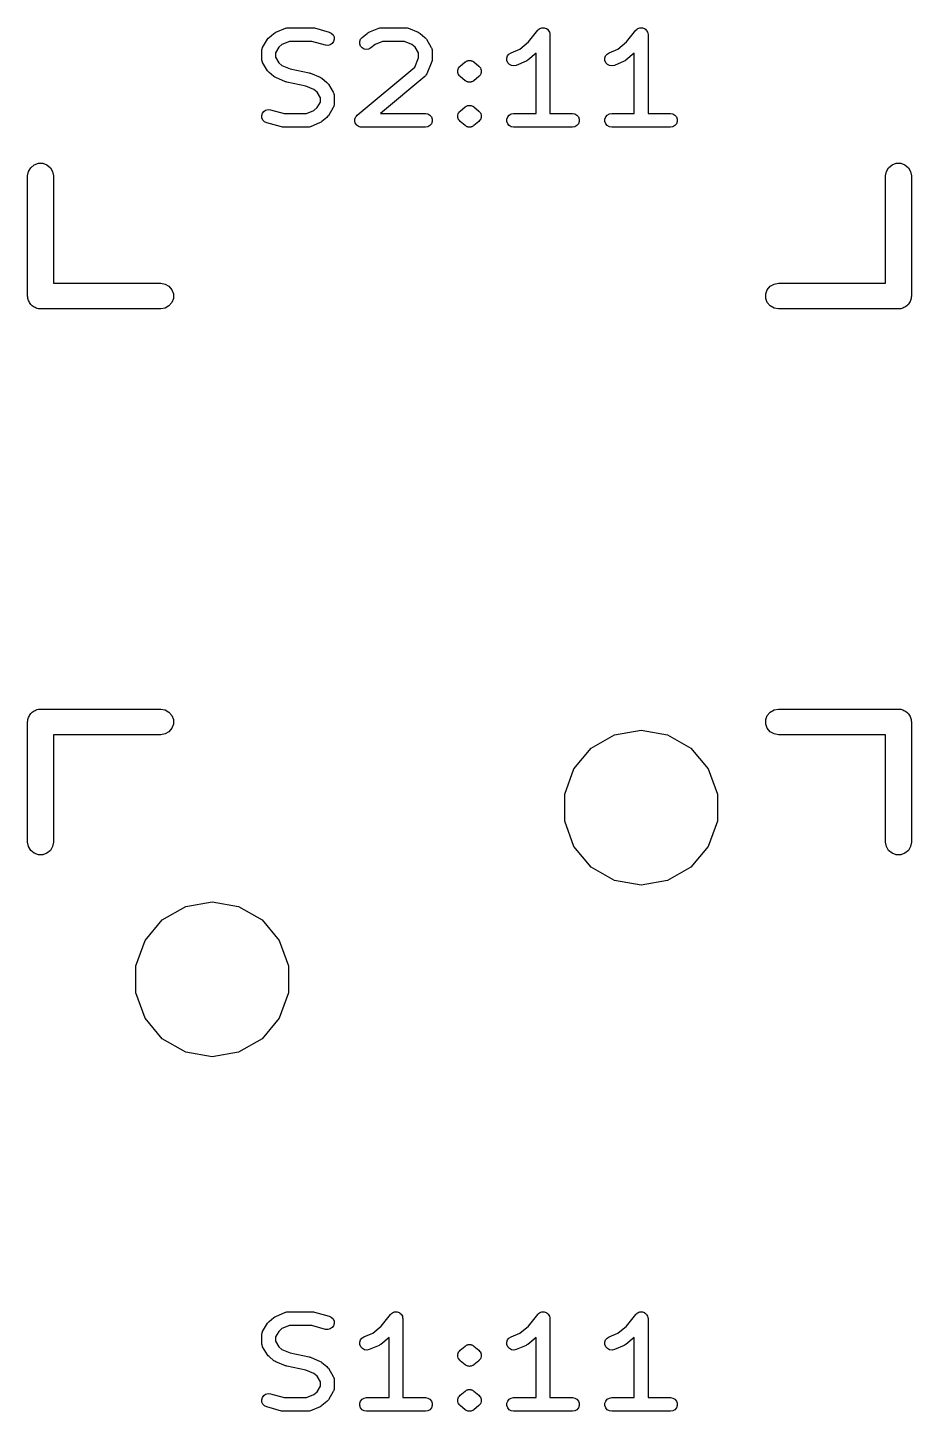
# Model space of a CAD drawing. Extents: x 15 to 276, y -105 to -15.
# Drawn here: x 224.46 to 237.54, y -82.85 to -62.38 of the extents above; entities that cross this region are included whole.
import ezdxf

# ---------------------------------------------------------------- set-up
doc = ezdxf.new("R2010")
doc.units = 0
doc.header["$MEASUREMENT"] = 0
doc.layers.add('BLACK', color=7, linetype='CONTINUOUS')

msp = doc.modelspace()

# ---------------------------------------------------------------- linework, layer by layer
at = {"layer": 'Black'}
for p, q in [((228.131, -62.4462), (228.276, -62.3857)), ((228.276, -62.3857), (228.278, -62.3852)), ((228.278, -62.3852), (228.28, -62.3841)), ((228.28, -62.3841), (228.295, -62.3814)), ((228.295, -62.3814), (228.31, -62.378)), ((228.31, -62.378), (228.313, -62.3783)), ((228.313, -62.3783), (228.315, -62.3779)), ((228.315, -62.3779), (228.678, -62.3779)), ((228.678, -62.3779), (228.691, -62.3803)), ((228.691, -62.3803), (228.705, -62.3816)), ((228.705, -62.3816), (228.923, -62.4421)), ((228.923, -62.4421), (228.954, -62.4573)), ((229.509, -62.4462), (229.655, -62.3857)), ((229.655, -62.3857), (229.657, -62.3852)), ((229.657, -62.3852), (229.659, -62.3841)), ((229.659, -62.3841), (229.674, -62.3814)), ((229.674, -62.3814), (229.689, -62.378)), ((229.689, -62.378), (229.691, -62.3783)), ((229.691, -62.3783), (229.694, -62.3779)), ((229.694, -62.3779), (230.057, -62.3779)), ((230.057, -62.3779), (230.059, -62.3783)), ((230.059, -62.3783), (230.061, -62.378)), ((230.061, -62.378), (230.076, -62.3814)), ((230.076, -62.3814), (230.091, -62.3841)), ((230.091, -62.3841), (230.093, -62.3852)), ((230.093, -62.3852), (230.096, -62.3857)), ((230.096, -62.3857), (230.241, -62.4462)), ((231.871, -62.5895), (232.009, -62.4161)), ((232.009, -62.4161), (232.01, -62.4153)), ((232.01, -62.4153), (232.011, -62.4142)), ((232.011, -62.4142), (232.023, -62.4036)), ((232.023, -62.4036), (232.036, -62.3927)), ((232.036, -62.3927), (232.037, -62.3923)), ((232.037, -62.3923), (232.038, -62.3915)), ((232.038, -62.3915), (232.053, -62.3859)), ((232.053, -62.3859), (232.069, -62.3799)), ((232.069, -62.3799), (232.07, -62.3799)), ((232.07, -62.3799), (232.071, -62.3795)), ((232.071, -62.3795), (232.087, -62.3795)), ((232.087, -62.3795), (232.104, -62.3791)), ((232.104, -62.3791), (232.105, -62.3795)), ((232.105, -62.3795), (232.106, -62.3795)), ((232.106, -62.3795), (232.122, -62.3851)), ((232.122, -62.3851), (232.137, -62.3904)), ((232.137, -62.3904), (232.138, -62.3911)), ((232.138, -62.3911), (232.139, -62.3915)), ((232.139, -62.3915), (232.152, -62.4021)), ((232.152, -62.4021), (232.165, -62.4124)), ((232.165, -62.4124), (232.165, -62.4134)), ((232.165, -62.4134), (232.166, -62.4142)), ((232.166, -62.4142), (232.175, -62.4285)), ((232.175, -62.4285), (232.183, -62.4426)), ((232.183, -62.4426), (232.183, -62.4437)), ((233.322, -62.5895), (233.461, -62.4161)), ((233.461, -62.4161), (233.462, -62.4153)), ((233.462, -62.4142), (233.475, -62.4036)), ((233.462, -62.4153), (233.462, -62.4142)), ((233.475, -62.4036), (233.487, -62.3927)), ((233.487, -62.3927), (233.488, -62.3923)), ((233.488, -62.3923), (233.489, -62.3915)), ((233.489, -62.3915), (233.505, -62.3859)), ((233.505, -62.3859), (233.52, -62.3799)), ((233.52, -62.3799), (233.521, -62.3799)), ((233.521, -62.3799), (233.522, -62.3795)), ((233.522, -62.3795), (233.539, -62.3795)), ((233.539, -62.3795), (233.555, -62.3791)), ((233.555, -62.3791), (233.556, -62.3795)), ((233.556, -62.3795), (233.558, -62.3795)), ((233.558, -62.3795), (233.573, -62.3851)), ((233.573, -62.3851), (233.589, -62.3904)), ((233.589, -62.3904), (233.59, -62.3911)), ((233.59, -62.3911), (233.591, -62.3915)), ((233.591, -62.3915), (233.603, -62.4021)), ((233.603, -62.4021), (233.616, -62.4124)), ((233.616, -62.4124), (233.617, -62.4134)), ((233.617, -62.4134), (233.618, -62.4142)), ((233.618, -62.4142), (233.626, -62.4285)), ((233.626, -62.4285), (233.635, -62.4426)), ((233.635, -62.4426), (233.635, -62.4437)), ((227.937, -62.6692), (228.01, -62.5482)), ((228.01, -62.5482), (228.021, -62.5354)), ((228.021, -62.5354), (228.032, -62.5224)), ((228.032, -62.5224), (228.105, -62.4619)), ((228.105, -62.4619), (228.118, -62.4544)), ((228.118, -62.4544), (228.131, -62.4462)), ((228.223, -62.6279), (228.175, -62.6675)), ((228.335, -62.5811), (228.223, -62.6279)), ((228.664, -62.5811), (228.335, -62.5811)), ((228.868, -62.6379), (228.664, -62.5811)), ((228.903, -62.6413), (228.868, -62.6379)), ((228.938, -62.6325), (228.903, -62.6413)), ((228.967, -62.6125), (228.938, -62.6325)), ((228.954, -62.4573), (228.979, -62.4825)), ((228.987, -62.5838), (228.967, -62.6125)), ((228.979, -62.4825), (228.994, -62.5146)), ((228.997, -62.5498), (228.987, -62.5838)), ((228.994, -62.5146), (228.997, -62.5498)), ((229.376, -62.5825), (229.388, -62.5494)), ((229.376, -62.6178), (229.376, -62.5825)), ((229.388, -62.651), (229.376, -62.6178)), ((229.388, -62.5494), (229.411, -62.5224)), ((229.411, -62.5224), (229.484, -62.4619)), ((229.484, -62.4619), (229.497, -62.4544)), ((229.497, -62.4544), (229.509, -62.4462)), ((229.602, -62.6279), (229.541, -62.6785)), ((229.714, -62.5811), (229.602, -62.6279)), ((230.036, -62.5811), (229.714, -62.5811)), ((230.148, -62.6279), (230.036, -62.5811)), ((230.196, -62.6675), (230.148, -62.6279)), ((230.241, -62.4462), (230.254, -62.4544)), ((230.254, -62.4544), (230.267, -62.4619)), ((230.267, -62.4619), (230.339, -62.5224)), ((230.339, -62.5224), (230.35, -62.5354)), ((230.35, -62.5354), (230.361, -62.5482)), ((230.361, -62.5482), (230.434, -62.6692)), ((231.745, -62.694), (231.871, -62.5895)), ((232.183, -62.4437), (232.184, -62.4448)), ((232.184, -62.4448), (232.187, -62.461)), ((232.187, -62.461), (232.19, -62.4771)), ((232.19, -62.4771), (232.19, -62.4783)), ((232.19, -62.4783), (232.19, -62.4795)), ((232.19, -62.4795), (232.19, -63.6479)), ((233.196, -62.694), (233.322, -62.5895)), ((233.635, -62.4437), (233.635, -62.4448)), ((233.635, -62.4448), (233.638, -62.461)), ((233.638, -62.461), (233.642, -62.4771)), ((233.642, -62.4771), (233.641, -62.4783)), ((233.641, -62.4783), (233.642, -62.4795)), ((233.642, -62.4795), (233.642, -63.6479)), ((227.923, -62.7214), (227.925, -62.7118)), ((227.923, -62.8424), (227.923, -62.7214)), ((227.925, -62.852), (227.923, -62.8424)), ((227.925, -62.7021), (227.928, -62.6946)), ((227.925, -62.7118), (227.925, -62.7021)), ((227.925, -62.8617), (227.925, -62.852)), ((227.928, -62.6946), (227.929, -62.6867)), ((227.929, -62.6867), (227.934, -62.6782)), ((227.934, -62.6782), (227.937, -62.6692)), ((228.175, -62.6675), (228.126, -62.7496)), ((228.126, -62.7496), (228.126, -62.8142)), ((228.126, -62.8142), (228.175, -62.8963)), ((229.41, -62.6781), (229.388, -62.651)), ((229.441, -62.6958), (229.41, -62.6781)), ((229.476, -62.7021), (229.441, -62.6958)), ((229.51, -62.6961), (229.476, -62.7021)), ((229.541, -62.6785), (229.51, -62.6961)), ((230.189, -62.9622), (230.245, -62.8228)), ((230.245, -62.7496), (230.196, -62.6675)), ((230.245, -62.8228), (230.245, -62.7496)), ((230.434, -62.6692), (230.437, -62.6782)), ((230.437, -62.6782), (230.442, -62.6867)), ((230.442, -62.6867), (230.444, -62.6946)), ((230.444, -62.6946), (230.447, -62.7021)), ((230.448, -62.8456), (230.445, -62.8613)), ((230.447, -62.7021), (230.447, -62.7118)), ((230.447, -62.7118), (230.448, -62.7214)), ((230.448, -62.7214), (230.448, -62.8424)), ((230.448, -62.8424), (230.448, -62.844)), ((230.448, -62.844), (230.448, -62.8456)), ((231.552, -62.8293), (231.563, -62.7957)), ((231.554, -62.8646), (231.552, -62.8293)), ((231.563, -62.7957), (231.584, -62.7676)), ((231.584, -62.7676), (231.614, -62.7486)), ((231.614, -62.7486), (231.745, -62.694)), ((231.987, -62.7569), (231.863, -62.86)), ((231.987, -63.6479), (231.987, -62.7569)), ((233.004, -62.8293), (233.014, -62.7957)), ((233.005, -62.8646), (233.004, -62.8293)), ((233.014, -62.7957), (233.036, -62.7676)), ((233.036, -62.7676), (233.065, -62.7486)), ((233.065, -62.7486), (233.196, -62.694)), ((233.438, -62.7569), (233.315, -62.86)), ((233.438, -63.6479), (233.438, -62.7569)), ((227.928, -62.8692), (227.925, -62.8617)), ((227.929, -62.8771), (227.928, -62.8692)), ((227.934, -62.8856), (227.929, -62.8771)), ((227.937, -62.8947), (227.934, -62.8856)), ((228.01, -63.0156), (227.937, -62.8947)), ((228.021, -63.0284), (228.01, -63.0156)), ((228.032, -63.0414), (228.021, -63.0284)), ((228.105, -63.1019), (228.032, -63.0414)), ((228.175, -62.8963), (228.223, -62.9359)), ((228.223, -62.9359), (228.345, -62.9868)), ((228.345, -62.9868), (228.626, -63.0453)), ((228.626, -63.0453), (228.635, -63.0489)), ((228.635, -63.0489), (228.644, -63.051)), ((228.644, -63.051), (228.789, -63.1115)), ((229.338, -63.6715), (230.189, -62.9622)), ((230.441, -62.8801), (230.369, -63.0615)), ((230.442, -62.8785), (230.441, -62.8801)), ((230.445, -62.8613), (230.442, -62.8771)), ((230.442, -62.8771), (230.442, -62.8785)), ((230.827, -63.0058), (230.833, -62.9896)), ((230.827, -63.0062), (230.827, -63.0058)), ((230.827, -63.0065), (230.827, -63.0062)), ((230.827, -63.0238), (230.827, -63.0065)), ((230.827, -63.0411), (230.827, -63.0238)), ((230.827, -63.0414), (230.827, -63.0411)), ((230.827, -63.0418), (230.827, -63.0414)), ((230.833, -63.0581), (230.827, -63.0418)), ((230.833, -62.9896), (230.839, -62.9733)), ((230.839, -62.973), (230.84, -62.9727)), ((230.839, -62.9733), (230.839, -62.973)), ((230.84, -62.9727), (230.851, -62.9594)), ((230.851, -62.9594), (230.862, -62.9462)), ((230.862, -62.9458), (230.935, -62.8853)), ((230.862, -62.946), (230.862, -62.9458)), ((230.862, -62.9462), (230.862, -62.946)), ((230.935, -62.8853), (230.943, -62.8809)), ((230.943, -62.8809), (230.949, -62.8753)), ((230.949, -62.8753), (230.957, -62.8724)), ((230.957, -62.8724), (230.965, -62.868)), ((230.965, -62.8679), (230.966, -62.8677)), ((230.965, -62.868), (230.965, -62.8679)), ((230.966, -62.8677), (230.974, -62.8663)), ((230.974, -62.8663), (230.982, -62.8633)), ((230.982, -62.8633), (230.991, -62.8633)), ((230.991, -62.8633), (231, -62.8617)), ((231, -62.8617), (231, -62.8618)), ((231, -62.8618), (231, -62.8617)), ((231, -62.8617), (231.009, -62.8633)), ((231.009, -62.8633), (231.018, -62.8633)), ((231.018, -62.8633), (231.026, -62.8663)), ((231.026, -62.8663), (231.034, -62.8677)), ((231.034, -62.8677), (231.035, -62.8679)), ((231.035, -62.8679), (231.035, -62.868)), ((231.035, -62.868), (231.043, -62.8724)), ((231.043, -62.8724), (231.051, -62.8753)), ((231.051, -62.8753), (231.057, -62.8809)), ((231.057, -62.8809), (231.065, -62.8853)), ((231.065, -62.8853), (231.138, -62.9458)), ((231.138, -62.9458), (231.138, -62.946)), ((231.138, -62.946), (231.138, -62.9462)), ((231.138, -62.9462), (231.149, -62.9594)), ((231.149, -62.9594), (231.16, -62.9727)), ((231.16, -62.9727), (231.161, -62.973)), ((231.161, -62.973), (231.161, -62.9733)), ((231.161, -62.9733), (231.167, -62.9895)), ((231.167, -62.9895), (231.173, -63.0058)), ((231.173, -63.0418), (231.167, -63.058)), ((231.173, -63.0058), (231.173, -63.0062)), ((231.173, -63.0062), (231.173, -63.0065)), ((231.173, -63.0065), (231.173, -63.0238)), ((231.173, -63.0238), (231.173, -63.0411)), ((231.173, -63.0411), (231.173, -63.0414)), ((231.173, -63.0414), (231.173, -63.0418)), ((231.568, -62.8971), (231.554, -62.8646)), ((231.591, -62.9231), (231.568, -62.8971)), ((231.623, -62.9393), (231.591, -62.9231)), ((231.658, -62.9439), (231.623, -62.9393)), ((231.692, -62.9362), (231.658, -62.9439)), ((231.837, -62.8757), (231.692, -62.9362)), ((231.85, -62.8675), (231.837, -62.8757)), ((231.863, -62.86), (231.85, -62.8675)), ((233.019, -62.8971), (233.005, -62.8646)), ((233.043, -62.9231), (233.019, -62.8971)), ((233.074, -62.9393), (233.043, -62.9231)), ((233.109, -62.9439), (233.074, -62.9393)), ((233.144, -62.9362), (233.109, -62.9439)), ((233.289, -62.8757), (233.144, -62.9362)), ((233.302, -62.8675), (233.289, -62.8757)), ((233.315, -62.86), (233.302, -62.8675)), ((228.118, -63.1094), (228.105, -63.1019)), ((228.131, -63.1176), (228.118, -63.1094)), ((228.276, -63.1781), (228.131, -63.1176)), ((228.285, -63.1802), (228.276, -63.1781)), ((228.294, -63.1837), (228.285, -63.1802)), ((228.575, -63.2423), (228.294, -63.1837)), ((228.697, -63.2931), (228.575, -63.2423)), ((228.789, -63.1115), (228.802, -63.1196)), ((228.802, -63.1196), (228.815, -63.1272)), ((228.815, -63.1272), (228.888, -63.1877)), ((228.888, -63.1877), (228.899, -63.2006)), ((228.899, -63.2006), (228.91, -63.2134)), ((228.91, -63.2134), (228.983, -63.3344)), ((230.339, -63.1019), (229.684, -63.6479)), ((230.344, -63.0962), (230.339, -63.1019)), ((230.35, -63.0915), (230.344, -63.0962)), ((230.355, -63.0828), (230.35, -63.0915)), ((230.362, -63.0749), (230.355, -63.0828)), ((230.365, -63.0679), (230.362, -63.0749)), ((230.369, -63.0615), (230.365, -63.0679)), ((230.839, -63.0743), (230.833, -63.0581)), ((230.839, -63.0746), (230.839, -63.0743)), ((230.84, -63.0749), (230.839, -63.0746)), ((230.851, -63.0882), (230.84, -63.0749)), ((230.862, -63.1014), (230.851, -63.0882)), ((230.862, -63.1016), (230.862, -63.1014)), ((230.862, -63.1019), (230.862, -63.1016)), ((230.935, -63.1623), (230.862, -63.1019)), ((230.943, -63.1667), (230.935, -63.1623)), ((230.949, -63.1723), (230.943, -63.1667)), ((230.957, -63.1753), (230.949, -63.1723)), ((230.965, -63.1796), (230.957, -63.1753)), ((230.965, -63.1797), (230.965, -63.1796)), ((230.966, -63.1799), (230.965, -63.1797)), ((230.974, -63.1814), (230.966, -63.1799)), ((230.982, -63.1843), (230.974, -63.1814)), ((230.991, -63.1843), (230.982, -63.1843)), ((231, -63.1859), (230.991, -63.1843)), ((231.009, -63.1843), (231, -63.1859)), ((231, -63.1859), (231, -63.1858)), ((231, -63.1858), (231, -63.1859)), ((231.018, -63.1843), (231.009, -63.1843)), ((231.026, -63.1814), (231.018, -63.1843)), ((231.034, -63.1799), (231.026, -63.1814)), ((231.035, -63.1797), (231.034, -63.1799)), ((231.043, -63.1753), (231.035, -63.1796)), ((231.035, -63.1796), (231.035, -63.1797)), ((231.051, -63.1723), (231.043, -63.1753)), ((231.057, -63.1667), (231.051, -63.1723)), ((231.065, -63.1623), (231.057, -63.1667)), ((231.138, -63.1019), (231.065, -63.1623)), ((231.149, -63.0882), (231.138, -63.1014)), ((231.138, -63.1014), (231.138, -63.1016)), ((231.138, -63.1016), (231.138, -63.1019)), ((231.16, -63.0749), (231.149, -63.0882)), ((231.161, -63.0746), (231.16, -63.0749)), ((231.167, -63.058), (231.161, -63.0743)), ((231.161, -63.0743), (231.161, -63.0746)), ((228.745, -63.3327), (228.697, -63.2931)), ((228.794, -63.4148), (228.745, -63.3327)), ((228.794, -63.4795), (228.794, -63.4148)), ((228.983, -63.3344), (228.986, -63.3435)), ((228.986, -63.3435), (228.991, -63.3519)), ((228.991, -63.3519), (228.992, -63.3598)), ((228.992, -63.3598), (228.995, -63.3673)), ((228.995, -63.3673), (228.995, -63.3771)), ((228.995, -63.3771), (228.997, -63.3867)), ((228.997, -63.3867), (228.997, -63.5076)), ((227.923, -63.6793), (227.933, -63.6453)), ((227.933, -63.6453), (227.953, -63.6166)), ((227.953, -63.6166), (227.982, -63.5966)), ((227.982, -63.5966), (228.017, -63.5878)), ((228.017, -63.5878), (228.052, -63.5912)), ((228.052, -63.5912), (228.256, -63.6479)), ((228.256, -63.6479), (228.585, -63.6479)), ((228.585, -63.6479), (228.697, -63.6012)), ((228.697, -63.6012), (228.745, -63.5615)), ((228.745, -63.5615), (228.794, -63.4795)), ((228.983, -63.5599), (228.91, -63.6808)), ((228.986, -63.5508), (228.983, -63.5599)), ((228.991, -63.5424), (228.986, -63.5508)), ((228.992, -63.5344), (228.991, -63.5424)), ((228.995, -63.5269), (228.992, -63.5344)), ((228.997, -63.5076), (228.995, -63.5172)), ((228.995, -63.5172), (228.995, -63.5269)), ((229.338, -63.6716), (229.338, -63.6715)), ((229.338, -63.6717), (229.338, -63.6716)), ((229.684, -63.6479), (230.347, -63.6479)), ((230.347, -63.6479), (230.382, -63.6541)), ((230.382, -63.6541), (230.412, -63.6717)), ((230.827, -63.6711), (230.833, -63.6548)), ((230.827, -63.6714), (230.827, -63.6711)), ((230.827, -63.6717), (230.827, -63.6714)), ((230.833, -63.6548), (230.839, -63.6385)), ((230.839, -63.6383), (230.84, -63.6379)), ((230.839, -63.6385), (230.839, -63.6383)), ((230.84, -63.6379), (230.851, -63.6247)), ((230.851, -63.6247), (230.862, -63.6114)), ((230.862, -63.611), (230.935, -63.5505)), ((230.862, -63.6113), (230.862, -63.611)), ((230.862, -63.6114), (230.862, -63.6113)), ((230.935, -63.5505), (230.943, -63.5462)), ((230.943, -63.5462), (230.949, -63.5406)), ((230.949, -63.5406), (230.957, -63.5376)), ((230.957, -63.5376), (230.965, -63.5332)), ((230.965, -63.5332), (230.966, -63.533)), ((230.965, -63.5332), (230.965, -63.5332)), ((230.966, -63.533), (230.974, -63.5315)), ((230.974, -63.5315), (230.982, -63.5285)), ((230.982, -63.5285), (230.991, -63.5285)), ((230.991, -63.5285), (231, -63.527)), ((231, -63.527), (231, -63.527)), ((231, -63.527), (231, -63.527)), ((231, -63.527), (231.009, -63.5285)), ((231.009, -63.5285), (231.018, -63.5285)), ((231.018, -63.5285), (231.026, -63.5315)), ((231.026, -63.5315), (231.034, -63.533)), ((231.034, -63.533), (231.035, -63.5332)), ((231.035, -63.5332), (231.035, -63.5332)), ((231.035, -63.5332), (231.043, -63.5376)), ((231.043, -63.5376), (231.051, -63.5406)), ((231.051, -63.5406), (231.057, -63.5462)), ((231.057, -63.5462), (231.065, -63.5505)), ((231.065, -63.5505), (231.138, -63.611)), ((231.138, -63.611), (231.138, -63.6113)), ((231.138, -63.6113), (231.138, -63.6114)), ((231.138, -63.6114), (231.149, -63.6247)), ((231.149, -63.6247), (231.16, -63.6379)), ((231.16, -63.6379), (231.161, -63.6383)), ((231.161, -63.6383), (231.161, -63.6385)), ((231.161, -63.6385), (231.167, -63.6548)), ((231.167, -63.6548), (231.173, -63.6711)), ((231.173, -63.6711), (231.173, -63.6714)), ((231.173, -63.6714), (231.173, -63.6717)), ((231.588, -63.6717), (231.618, -63.6541)), ((231.618, -63.6541), (231.653, -63.6479)), ((231.653, -63.6479), (231.987, -63.6479)), ((232.19, -63.6479), (232.524, -63.6479)), ((232.524, -63.6479), (232.559, -63.6541)), ((232.559, -63.6541), (232.589, -63.6717)), ((233.039, -63.6717), (233.07, -63.6541)), ((233.07, -63.6541), (233.105, -63.6479)), ((233.105, -63.6479), (233.438, -63.6479)), ((233.642, -63.6479), (233.975, -63.6479)), ((233.975, -63.6479), (234.01, -63.6541)), ((234.01, -63.6541), (234.041, -63.6717)), ((227.926, -63.7144), (227.923, -63.6793)), ((227.941, -63.7466), (227.926, -63.7144)), ((227.966, -63.7717), (227.941, -63.7466)), ((227.997, -63.7869), (227.966, -63.7717)), ((228.215, -63.8474), (227.997, -63.7869)), ((228.229, -63.8487), (228.215, -63.8474)), ((228.242, -63.8511), (228.229, -63.8487)), ((228.605, -63.8511), (228.242, -63.8511)), ((228.607, -63.8507), (228.605, -63.8511)), ((228.61, -63.851), (228.607, -63.8507)), ((228.625, -63.8477), (228.61, -63.851)), ((228.64, -63.845), (228.625, -63.8477)), ((228.642, -63.8438), (228.64, -63.845)), ((228.644, -63.8433), (228.642, -63.8438)), ((228.789, -63.7828), (228.644, -63.8433)), ((228.802, -63.7746), (228.789, -63.7828)), ((228.815, -63.7671), (228.802, -63.7746)), ((228.888, -63.7066), (228.815, -63.7671)), ((228.899, -63.6937), (228.888, -63.7066)), ((228.91, -63.6808), (228.899, -63.6937)), ((229.303, -63.7315), (229.309, -63.7151)), ((229.303, -63.7317), (229.303, -63.7315)), ((229.303, -63.7319), (229.303, -63.7317)), ((229.303, -63.7492), (229.303, -63.7319)), ((229.303, -63.7668), (229.303, -63.7492)), ((229.303, -63.767), (229.303, -63.7668)), ((229.303, -63.7672), (229.303, -63.767)), ((229.309, -63.7835), (229.303, -63.7672)), ((229.309, -63.7151), (229.315, -63.6987)), ((229.315, -63.8), (229.309, -63.7835)), ((229.315, -63.6987), (229.316, -63.6986)), ((229.315, -63.8002), (229.315, -63.8)), ((229.315, -63.8003), (229.315, -63.8002)), ((229.327, -63.8138), (229.315, -63.8003)), ((229.316, -63.6984), (229.327, -63.685)), ((229.316, -63.6986), (229.316, -63.6984)), ((229.327, -63.685), (229.338, -63.6717)), ((229.338, -63.8271), (229.327, -63.8138)), ((229.338, -63.8272), (229.338, -63.8271)), ((229.338, -63.8274), (229.338, -63.8272)), ((229.353, -63.8361), (229.338, -63.8274)), ((229.368, -63.8449), (229.353, -63.8361)), ((229.369, -63.8449), (229.368, -63.8449)), ((229.369, -63.845), (229.369, -63.8449)), ((229.386, -63.8481), (229.369, -63.845)), ((229.403, -63.8511), (229.386, -63.8481)), ((230.347, -63.8511), (229.403, -63.8511)), ((229.403, -63.8511), (229.403, -63.8511)), ((229.403, -63.8511), (229.403, -63.8511)), ((230.382, -63.845), (230.347, -63.8511)), ((230.412, -63.8274), (230.382, -63.845)), ((230.412, -63.6717), (230.435, -63.6987)), ((230.435, -63.8003), (230.412, -63.8274)), ((230.435, -63.6987), (230.447, -63.7319)), ((230.447, -63.7672), (230.435, -63.8003)), ((230.447, -63.7319), (230.447, -63.7672)), ((230.827, -63.6891), (230.827, -63.6717)), ((230.827, -63.7064), (230.827, -63.6891)), ((230.827, -63.7067), (230.827, -63.7064)), ((230.827, -63.707), (230.827, -63.7067)), ((230.833, -63.7234), (230.827, -63.707)), ((230.839, -63.7395), (230.833, -63.7234)), ((230.839, -63.7398), (230.839, -63.7395)), ((230.84, -63.7401), (230.839, -63.7398)), ((230.851, -63.7534), (230.84, -63.7401)), ((230.862, -63.7667), (230.851, -63.7534)), ((230.862, -63.7668), (230.862, -63.7667)), ((230.862, -63.7671), (230.862, -63.7668)), ((230.935, -63.8276), (230.862, -63.7671)), ((230.943, -63.8319), (230.935, -63.8276)), ((230.949, -63.8375), (230.943, -63.8319)), ((230.957, -63.8405), (230.949, -63.8375)), ((230.965, -63.8449), (230.957, -63.8405)), ((230.966, -63.8451), (230.965, -63.8449)), ((230.965, -63.8449), (230.965, -63.8449)), ((230.974, -63.8466), (230.966, -63.8451)), ((230.982, -63.8496), (230.974, -63.8466)), ((230.991, -63.8496), (230.982, -63.8496)), ((231, -63.8511), (230.991, -63.8496)), ((231.009, -63.8496), (231, -63.8511)), ((231, -63.8511), (231, -63.8511)), ((231, -63.8511), (231, -63.8511)), ((231.018, -63.8496), (231.009, -63.8496)), ((231.026, -63.8466), (231.018, -63.8496)), ((231.034, -63.8451), (231.026, -63.8466)), ((231.035, -63.8449), (231.034, -63.8451)), ((231.043, -63.8405), (231.035, -63.8449)), ((231.035, -63.8449), (231.035, -63.8449)), ((231.051, -63.8375), (231.043, -63.8405)), ((231.057, -63.8319), (231.051, -63.8375)), ((231.065, -63.8276), (231.057, -63.8319)), ((231.138, -63.7671), (231.065, -63.8276)), ((231.149, -63.7534), (231.138, -63.7667)), ((231.138, -63.7667), (231.138, -63.7668)), ((231.138, -63.7668), (231.138, -63.7671)), ((231.16, -63.7401), (231.149, -63.7534)), ((231.161, -63.7398), (231.16, -63.7401)), ((231.167, -63.7233), (231.161, -63.7395)), ((231.161, -63.7395), (231.161, -63.7398)), ((231.173, -63.707), (231.167, -63.7233)), ((231.173, -63.6717), (231.173, -63.689)), ((231.173, -63.689), (231.173, -63.7064)), ((231.173, -63.7064), (231.173, -63.7067)), ((231.173, -63.7067), (231.173, -63.707)), ((231.553, -63.7319), (231.565, -63.6987)), ((231.553, -63.7672), (231.553, -63.7319)), ((231.565, -63.8003), (231.553, -63.7672)), ((231.565, -63.6987), (231.588, -63.6717)), ((231.588, -63.8274), (231.565, -63.8003)), ((231.618, -63.845), (231.588, -63.8274)), ((231.653, -63.8511), (231.618, -63.845)), ((232.524, -63.8511), (231.653, -63.8511)), ((232.559, -63.845), (232.524, -63.8511)), ((232.589, -63.8274), (232.559, -63.845)), ((232.589, -63.6717), (232.612, -63.6987)), ((232.612, -63.8003), (232.589, -63.8274)), ((232.612, -63.6987), (232.624, -63.7319)), ((232.624, -63.7672), (232.612, -63.8003)), ((232.624, -63.7319), (232.624, -63.7672)), ((233.005, -63.7319), (233.017, -63.6987)), ((233.005, -63.7672), (233.005, -63.7319)), ((233.017, -63.8003), (233.005, -63.7672)), ((233.017, -63.6987), (233.039, -63.6717)), ((233.039, -63.8274), (233.017, -63.8003)), ((233.07, -63.845), (233.039, -63.8274)), ((233.105, -63.8511), (233.07, -63.845)), ((233.975, -63.8511), (233.105, -63.8511)), ((234.01, -63.845), (233.975, -63.8511)), ((234.041, -63.8274), (234.01, -63.845)), ((234.041, -63.6717), (234.063, -63.6987)), ((234.063, -63.8003), (234.041, -63.8274)), ((234.063, -63.6987), (234.075, -63.7319)), ((234.075, -63.7672), (234.063, -63.8003)), ((234.075, -63.7319), (234.075, -63.7672)), ((224.471, -64.5068), (224.504, -64.4495)), ((224.504, -64.4495), (224.555, -64.407)), ((224.555, -64.407), (224.617, -64.3844)), ((224.617, -64.3844), (224.683, -64.3844)), ((224.683, -64.3844), (224.745, -64.407)), ((224.745, -64.407), (224.796, -64.4495)), ((224.796, -64.4495), (224.829, -64.5068)), ((237.171, -64.5068), (237.204, -64.4495)), ((237.204, -64.4495), (237.255, -64.407)), ((237.255, -64.407), (237.317, -64.3844)), ((237.317, -64.3844), (237.383, -64.3844)), ((237.383, -64.3844), (237.445, -64.407)), ((237.445, -64.407), (237.496, -64.4495)), ((237.496, -64.4495), (237.529, -64.5068)), ((224.459, -64.572), (224.471, -64.5068)), ((224.459, -66.35), (224.459, -64.572)), ((224.829, -64.5068), (224.84, -64.572)), ((224.84, -64.572), (224.84, -66.1595)), ((237.159, -64.572), (237.171, -64.5068)), ((237.159, -66.1595), (237.159, -64.572)), ((237.529, -64.5068), (237.54, -64.572)), ((237.54, -64.572), (237.54, -66.35)), ((224.84, -66.1595), (226.428, -66.1595)), ((226.428, -66.1595), (226.493, -66.171)), ((226.493, -66.171), (226.55, -66.2041)), ((226.55, -66.2041), (226.593, -66.2548)), ((226.593, -66.2548), (226.616, -66.3169)), ((226.616, -66.3169), (226.616, -66.3831)), ((235.384, -66.3169), (235.407, -66.2548)), ((235.384, -66.3831), (235.384, -66.3169)), ((235.407, -66.2548), (235.45, -66.2041)), ((235.45, -66.2041), (235.507, -66.171)), ((235.507, -66.171), (235.572, -66.1595)), ((235.572, -66.1595), (237.159, -66.1595)), ((224.462, -66.3664), (224.459, -66.35)), ((224.462, -66.3831), (224.462, -66.3664)), ((224.468, -66.3987), (224.462, -66.3831)), ((224.471, -66.4152), (224.468, -66.3987)), ((224.479, -66.4296), (224.471, -66.4152)), ((224.485, -66.4453), (224.479, -66.4296)), ((224.496, -66.458), (224.485, -66.4453)), ((224.504, -66.4725), (224.496, -66.458)), ((224.517, -66.4832), (224.504, -66.4725)), ((224.528, -66.4959), (224.517, -66.4832)), ((224.542, -66.5043), (224.528, -66.4959)), ((224.555, -66.515), (224.542, -66.5043)), ((224.57, -66.5207), (224.555, -66.515)), ((224.585, -66.529), (224.57, -66.5207)), ((224.601, -66.5319), (224.585, -66.529)), ((224.617, -66.5376), (224.601, -66.5319)), ((224.634, -66.5376), (224.617, -66.5376)), ((224.65, -66.5405), (224.634, -66.5376)), ((226.493, -66.529), (226.428, -66.5405)), ((226.55, -66.4959), (226.493, -66.529)), ((226.593, -66.4453), (226.55, -66.4959)), ((226.616, -66.3831), (226.593, -66.4453)), ((235.407, -66.4453), (235.384, -66.3831)), ((235.45, -66.4959), (235.407, -66.4453)), ((235.507, -66.529), (235.45, -66.4959)), ((235.572, -66.5405), (235.507, -66.529)), ((237.366, -66.5376), (237.35, -66.5405)), ((237.383, -66.5376), (237.366, -66.5376)), ((237.399, -66.5319), (237.383, -66.5376)), ((237.415, -66.529), (237.399, -66.5319)), ((237.43, -66.5207), (237.415, -66.529)), ((237.445, -66.515), (237.43, -66.5207)), ((237.458, -66.5043), (237.445, -66.515)), ((237.472, -66.4959), (237.458, -66.5043)), ((237.483, -66.4832), (237.472, -66.4959)), ((237.496, -66.4725), (237.483, -66.4832)), ((237.504, -66.458), (237.496, -66.4725)), ((237.515, -66.4453), (237.504, -66.458)), ((237.521, -66.4296), (237.515, -66.4453)), ((237.529, -66.4152), (237.521, -66.4296)), ((237.532, -66.3987), (237.529, -66.4152)), ((237.538, -66.3831), (237.532, -66.3987)), ((237.54, -66.35), (237.538, -66.3664)), ((237.538, -66.3664), (237.538, -66.3831)), ((226.428, -66.5405), (224.65, -66.5405)), ((237.35, -66.5405), (235.572, -66.5405)), ((224.57, -72.4793), (224.585, -72.471)), ((224.585, -72.471), (224.601, -72.4681)), ((224.601, -72.4681), (224.617, -72.4624)), ((224.617, -72.4624), (224.634, -72.4624)), ((224.634, -72.4624), (224.65, -72.4595)), ((224.65, -72.4595), (226.428, -72.4595)), ((226.428, -72.4595), (226.493, -72.471)), ((226.493, -72.471), (226.55, -72.5041)), ((235.45, -72.5041), (235.507, -72.471)), ((235.507, -72.471), (235.572, -72.4595)), ((235.572, -72.4595), (237.35, -72.4595)), ((237.35, -72.4595), (237.366, -72.4624)), ((237.366, -72.4624), (237.383, -72.4624)), ((237.383, -72.4624), (237.399, -72.4681)), ((237.399, -72.4681), (237.415, -72.471)), ((237.415, -72.471), (237.43, -72.4793)), ((224.459, -72.65), (224.462, -72.6336)), ((224.459, -74.428), (224.459, -72.65)), ((224.462, -72.6169), (224.468, -72.6013)), ((224.462, -72.6336), (224.462, -72.6169)), ((224.468, -72.6013), (224.471, -72.5848)), ((224.471, -72.5848), (224.479, -72.5704)), ((224.479, -72.5704), (224.485, -72.5547)), ((224.485, -72.5547), (224.496, -72.542)), ((224.496, -72.542), (224.504, -72.5275)), ((224.504, -72.5275), (224.517, -72.5168)), ((224.517, -72.5168), (224.528, -72.5041)), ((224.528, -72.5041), (224.542, -72.4957)), ((224.542, -72.4957), (224.555, -72.485)), ((224.555, -72.485), (224.57, -72.4793)), ((226.55, -72.5041), (226.593, -72.5547)), ((226.593, -72.5547), (226.616, -72.6169)), ((226.616, -72.6169), (226.616, -72.6831)), ((235.384, -72.6169), (235.407, -72.5547)), ((235.384, -72.6831), (235.384, -72.6169)), ((235.407, -72.5547), (235.45, -72.5041)), ((237.43, -72.4793), (237.445, -72.485)), ((237.445, -72.485), (237.458, -72.4957)), ((237.458, -72.4957), (237.472, -72.5041)), ((237.472, -72.5041), (237.483, -72.5168)), ((237.483, -72.5168), (237.496, -72.5275)), ((237.496, -72.5275), (237.504, -72.542)), ((237.504, -72.542), (237.515, -72.5547)), ((237.515, -72.5547), (237.521, -72.5704)), ((237.521, -72.5704), (237.529, -72.5848)), ((237.529, -72.5848), (237.532, -72.6013)), ((237.532, -72.6013), (237.538, -72.6169)), ((237.538, -72.6169), (237.538, -72.6336)), ((237.538, -72.6336), (237.54, -72.65)), ((237.54, -72.65), (237.54, -74.428)), ((226.428, -72.8405), (224.84, -72.8405)), ((224.84, -72.8405), (224.84, -74.428)), ((226.493, -72.829), (226.428, -72.8405)), ((226.55, -72.7959), (226.493, -72.829)), ((226.593, -72.7452), (226.55, -72.7959)), ((226.616, -72.6831), (226.593, -72.7452)), ((232.802, -73.0411), (233.148, -72.8418)), ((233.148, -72.8418), (233.54, -72.7726)), ((233.54, -72.7726), (233.932, -72.8418)), ((233.932, -72.8418), (234.278, -73.0411)), ((235.407, -72.7452), (235.384, -72.6831)), ((235.45, -72.7959), (235.407, -72.7452)), ((235.507, -72.829), (235.45, -72.7959)), ((235.572, -72.8405), (235.507, -72.829)), ((237.159, -72.8405), (235.572, -72.8405)), ((237.159, -74.428), (237.159, -72.8405)), ((232.546, -73.3463), (232.802, -73.0411)), ((234.278, -73.0411), (234.534, -73.3463)), ((232.41, -73.7208), (232.546, -73.3463)), ((234.534, -73.3463), (234.67, -73.7208)), ((232.41, -74.1192), (232.41, -73.7208)), ((234.67, -73.7208), (234.67, -74.1192)), ((232.546, -74.4937), (232.41, -74.1192)), ((234.67, -74.1192), (234.534, -74.4937)), ((224.471, -74.4932), (224.459, -74.428)), ((224.504, -74.5505), (224.471, -74.4932)), ((224.829, -74.4932), (224.796, -74.5505)), ((224.84, -74.428), (224.829, -74.4932)), ((232.802, -74.7989), (232.546, -74.4937)), ((234.534, -74.4937), (234.278, -74.7989)), ((237.171, -74.4932), (237.159, -74.428)), ((237.204, -74.5505), (237.171, -74.4932)), ((237.529, -74.4932), (237.496, -74.5505)), ((237.54, -74.428), (237.529, -74.4932)), ((224.555, -74.593), (224.504, -74.5505)), ((224.617, -74.6156), (224.555, -74.593)), ((224.683, -74.6156), (224.617, -74.6156)), ((224.745, -74.593), (224.683, -74.6156)), ((224.796, -74.5505), (224.745, -74.593)), ((237.255, -74.593), (237.204, -74.5505)), ((237.317, -74.6156), (237.255, -74.593)), ((237.383, -74.6156), (237.317, -74.6156)), ((237.445, -74.593), (237.383, -74.6156)), ((237.496, -74.5505), (237.445, -74.593)), ((233.148, -74.9982), (232.802, -74.7989)), ((234.278, -74.7989), (233.932, -74.9982)), ((233.54, -75.0674), (233.148, -74.9982)), ((233.932, -74.9982), (233.54, -75.0674)), ((226.798, -75.3818), (227.19, -75.3126)), ((227.19, -75.3126), (227.582, -75.3818)), ((226.452, -75.5811), (226.798, -75.3818)), ((227.582, -75.3818), (227.928, -75.5811)), ((226.196, -75.8863), (226.452, -75.5811)), ((227.928, -75.5811), (228.184, -75.8863)), ((226.06, -76.2608), (226.196, -75.8863)), ((228.184, -75.8863), (228.32, -76.2608)), ((226.06, -76.6592), (226.06, -76.2608)), ((228.32, -76.2608), (228.32, -76.6592)), ((226.196, -77.0337), (226.06, -76.6592)), ((228.32, -76.6592), (228.184, -77.0337)), ((226.452, -77.3389), (226.196, -77.0337)), ((228.184, -77.0337), (227.928, -77.3389)), ((226.798, -77.5382), (226.452, -77.3389)), ((227.928, -77.3389), (227.582, -77.5382)), ((227.19, -77.6074), (226.798, -77.5382)), ((227.582, -77.5382), (227.19, -77.6074)), ((228.032, -81.5224), (228.105, -81.4619)), ((228.105, -81.4619), (228.118, -81.4544)), ((228.118, -81.4544), (228.131, -81.4462)), ((228.131, -81.4462), (228.276, -81.3857)), ((228.276, -81.3857), (228.278, -81.3852)), ((228.278, -81.3852), (228.28, -81.3841)), ((228.28, -81.3841), (228.295, -81.3814)), ((228.295, -81.3814), (228.31, -81.378)), ((228.31, -81.378), (228.313, -81.3783)), ((228.313, -81.3783), (228.315, -81.3779)), ((228.315, -81.3779), (228.678, -81.3779)), ((228.678, -81.3779), (228.691, -81.3803)), ((228.691, -81.3803), (228.705, -81.3816)), ((228.705, -81.3816), (228.923, -81.4421)), ((228.923, -81.4421), (228.954, -81.4573)), ((228.954, -81.4573), (228.979, -81.4825)), ((228.979, -81.4825), (228.994, -81.5146)), ((229.693, -81.5895), (229.832, -81.4161)), ((229.832, -81.4161), (229.833, -81.4153)), ((229.833, -81.4153), (229.834, -81.4142)), ((229.834, -81.4142), (229.846, -81.4036)), ((229.846, -81.4036), (229.859, -81.3927)), ((229.859, -81.3927), (229.86, -81.3923)), ((229.86, -81.3923), (229.861, -81.3915)), ((229.861, -81.3915), (229.876, -81.3859)), ((229.876, -81.3859), (229.891, -81.3799)), ((229.891, -81.3799), (229.893, -81.3799)), ((229.893, -81.3799), (229.894, -81.3795)), ((229.894, -81.3795), (229.91, -81.3795)), ((229.91, -81.3795), (229.927, -81.3791)), ((229.927, -81.3791), (229.928, -81.3795)), ((229.928, -81.3795), (229.929, -81.3795)), ((229.929, -81.3795), (229.945, -81.3851)), ((229.945, -81.3851), (229.96, -81.3904)), ((229.96, -81.3904), (229.961, -81.3911)), ((229.961, -81.3911), (229.962, -81.3915)), ((229.962, -81.3915), (229.975, -81.4021)), ((229.975, -81.4021), (229.988, -81.4124)), ((229.988, -81.4124), (229.988, -81.4134)), ((229.988, -81.4134), (229.989, -81.4142)), ((229.989, -81.4142), (229.997, -81.4285)), ((229.997, -81.4285), (230.006, -81.4426)), ((230.006, -81.4426), (230.006, -81.4437)), ((230.006, -81.4437), (230.007, -81.4448)), ((230.007, -81.4448), (230.01, -81.461)), ((230.01, -81.461), (230.013, -81.4771)), ((230.013, -81.4771), (230.013, -81.4783)), ((230.013, -81.4783), (230.013, -81.4795)), ((230.013, -81.4795), (230.013, -82.6479)), ((231.871, -81.5895), (232.009, -81.4161)), ((232.009, -81.4161), (232.01, -81.4153)), ((232.01, -81.4153), (232.011, -81.4142)), ((232.011, -81.4142), (232.023, -81.4036)), ((232.023, -81.4036), (232.036, -81.3927)), ((232.036, -81.3927), (232.037, -81.3923)), ((232.037, -81.3923), (232.038, -81.3915)), ((232.038, -81.3915), (232.053, -81.3859)), ((232.053, -81.3859), (232.069, -81.3799)), ((232.069, -81.3799), (232.07, -81.3799)), ((232.07, -81.3799), (232.071, -81.3795)), ((232.071, -81.3795), (232.087, -81.3795)), ((232.087, -81.3795), (232.104, -81.3791)), ((232.104, -81.3791), (232.105, -81.3795)), ((232.105, -81.3795), (232.106, -81.3795)), ((232.106, -81.3795), (232.122, -81.3851)), ((232.122, -81.3851), (232.137, -81.3904)), ((232.137, -81.3904), (232.138, -81.3911)), ((232.138, -81.3911), (232.139, -81.3915)), ((232.139, -81.3915), (232.152, -81.4021)), ((232.152, -81.4021), (232.165, -81.4124)), ((232.165, -81.4124), (232.165, -81.4134)), ((232.165, -81.4134), (232.166, -81.4142)), ((232.166, -81.4142), (232.175, -81.4285)), ((232.175, -81.4285), (232.183, -81.4426)), ((232.183, -81.4426), (232.183, -81.4437)), ((232.183, -81.4437), (232.184, -81.4448)), ((232.184, -81.4448), (232.187, -81.461)), ((232.187, -81.461), (232.19, -81.4771)), ((232.19, -81.4771), (232.19, -81.4783)), ((232.19, -81.4783), (232.19, -81.4795)), ((232.19, -81.4795), (232.19, -82.6479)), ((233.322, -81.5895), (233.461, -81.4161)), ((233.461, -81.4161), (233.462, -81.4153)), ((233.462, -81.4142), (233.475, -81.4036)), ((233.462, -81.4153), (233.462, -81.4142)), ((233.475, -81.4036), (233.487, -81.3927)), ((233.487, -81.3927), (233.488, -81.3923)), ((233.488, -81.3923), (233.489, -81.3915)), ((233.489, -81.3915), (233.505, -81.3859)), ((233.505, -81.3859), (233.52, -81.3799)), ((233.52, -81.3799), (233.521, -81.3799)), ((233.521, -81.3799), (233.522, -81.3795)), ((233.522, -81.3795), (233.539, -81.3795)), ((233.539, -81.3795), (233.555, -81.3791)), ((233.555, -81.3791), (233.556, -81.3795)), ((233.556, -81.3795), (233.558, -81.3795)), ((233.558, -81.3795), (233.573, -81.3851)), ((233.573, -81.3851), (233.589, -81.3904)), ((233.589, -81.3904), (233.59, -81.3911)), ((233.59, -81.3911), (233.591, -81.3915)), ((233.591, -81.3915), (233.603, -81.4021)), ((233.603, -81.4021), (233.616, -81.4124)), ((233.616, -81.4124), (233.617, -81.4134)), ((233.617, -81.4134), (233.618, -81.4142)), ((233.618, -81.4142), (233.626, -81.4285)), ((233.626, -81.4285), (233.635, -81.4426)), ((233.635, -81.4426), (233.635, -81.4437)), ((233.635, -81.4437), (233.635, -81.4448)), ((233.635, -81.4448), (233.638, -81.461)), ((233.638, -81.461), (233.642, -81.4771)), ((233.642, -81.4771), (233.641, -81.4783)), ((233.641, -81.4783), (233.642, -81.4795)), ((233.642, -81.4795), (233.642, -82.6479)), ((227.928, -81.6946), (227.929, -81.6867)), ((227.929, -81.6867), (227.934, -81.6782)), ((227.934, -81.6782), (227.937, -81.6692)), ((227.937, -81.6692), (228.01, -81.5482)), ((228.01, -81.5482), (228.021, -81.5354)), ((228.021, -81.5354), (228.032, -81.5224)), ((228.175, -81.6675), (228.126, -81.7496)), ((228.223, -81.6279), (228.175, -81.6675)), ((228.335, -81.5811), (228.223, -81.6279)), ((228.664, -81.5811), (228.335, -81.5811)), ((228.868, -81.6379), (228.664, -81.5811)), ((228.903, -81.6413), (228.868, -81.6379)), ((228.938, -81.6325), (228.903, -81.6413)), ((228.967, -81.6125), (228.938, -81.6325)), ((228.987, -81.5838), (228.967, -81.6125)), ((228.997, -81.5498), (228.987, -81.5838)), ((228.994, -81.5146), (228.997, -81.5498)), ((229.568, -81.694), (229.693, -81.5895)), ((231.745, -81.694), (231.871, -81.5895)), ((233.196, -81.694), (233.322, -81.5895)), ((227.923, -81.7214), (227.925, -81.7118)), ((227.923, -81.8424), (227.923, -81.7214)), ((227.925, -81.852), (227.923, -81.8424)), ((227.925, -81.7021), (227.928, -81.6946)), ((227.925, -81.7118), (227.925, -81.7021)), ((227.925, -81.8617), (227.925, -81.852)), ((227.928, -81.8692), (227.925, -81.8617)), ((227.929, -81.8771), (227.928, -81.8692)), ((227.934, -81.8856), (227.929, -81.8771)), ((227.937, -81.8947), (227.934, -81.8856)), ((228.126, -81.7496), (228.126, -81.8142)), ((228.126, -81.8142), (228.175, -81.8963)), ((229.375, -81.8293), (229.386, -81.7957)), ((229.377, -81.8646), (229.375, -81.8293)), ((229.39, -81.8971), (229.377, -81.8646)), ((229.386, -81.7957), (229.407, -81.7676)), ((229.407, -81.7676), (229.437, -81.7486)), ((229.437, -81.7486), (229.568, -81.694)), ((229.66, -81.8757), (229.515, -81.9362)), ((229.673, -81.8675), (229.66, -81.8757)), ((229.686, -81.86), (229.673, -81.8675)), ((229.81, -81.7569), (229.686, -81.86)), ((229.81, -82.6479), (229.81, -81.7569)), ((230.862, -81.9458), (230.935, -81.8853)), ((230.935, -81.8853), (230.943, -81.8809)), ((230.943, -81.8809), (230.949, -81.8753)), ((230.949, -81.8753), (230.957, -81.8724)), ((230.957, -81.8724), (230.965, -81.868)), ((230.965, -81.8679), (230.966, -81.8677)), ((230.965, -81.868), (230.965, -81.8679)), ((230.966, -81.8677), (230.974, -81.8663)), ((230.974, -81.8663), (230.982, -81.8633)), ((230.982, -81.8633), (230.991, -81.8633)), ((230.991, -81.8633), (231, -81.8617)), ((231, -81.8617), (231, -81.8618)), ((231, -81.8618), (231, -81.8617)), ((231, -81.8617), (231.009, -81.8633)), ((231.009, -81.8633), (231.018, -81.8633)), ((231.018, -81.8633), (231.026, -81.8663)), ((231.026, -81.8663), (231.034, -81.8677)), ((231.034, -81.8677), (231.035, -81.8679)), ((231.035, -81.8679), (231.035, -81.868)), ((231.035, -81.868), (231.043, -81.8724)), ((231.043, -81.8724), (231.051, -81.8753)), ((231.051, -81.8753), (231.057, -81.8809)), ((231.057, -81.8809), (231.065, -81.8853)), ((231.065, -81.8853), (231.138, -81.9458)), ((231.552, -81.8293), (231.563, -81.7957)), ((231.554, -81.8646), (231.552, -81.8293)), ((231.568, -81.8971), (231.554, -81.8646)), ((231.563, -81.7957), (231.584, -81.7676)), ((231.584, -81.7676), (231.614, -81.7486)), ((231.614, -81.7486), (231.745, -81.694)), ((231.837, -81.8757), (231.692, -81.9362)), ((231.85, -81.8675), (231.837, -81.8757)), ((231.863, -81.86), (231.85, -81.8675)), ((231.987, -81.7569), (231.863, -81.86)), ((231.987, -82.6479), (231.987, -81.7569)), ((233.004, -81.8293), (233.014, -81.7957)), ((233.005, -81.8646), (233.004, -81.8293)), ((233.019, -81.8971), (233.005, -81.8646)), ((233.014, -81.7957), (233.036, -81.7676)), ((233.036, -81.7676), (233.065, -81.7486)), ((233.065, -81.7486), (233.196, -81.694)), ((233.289, -81.8757), (233.144, -81.9362)), ((233.302, -81.8675), (233.289, -81.8757)), ((233.315, -81.86), (233.302, -81.8675)), ((233.438, -81.7569), (233.315, -81.86)), ((233.438, -82.6479), (233.438, -81.7569)), ((228.01, -82.0156), (227.937, -81.8947)), ((228.021, -82.0284), (228.01, -82.0156)), ((228.032, -82.0414), (228.021, -82.0284)), ((228.105, -82.1019), (228.032, -82.0414)), ((228.175, -81.8963), (228.223, -81.9359)), ((228.223, -81.9359), (228.345, -81.9868)), ((228.345, -81.9868), (228.626, -82.0453)), ((228.626, -82.0453), (228.635, -82.0489)), ((228.635, -82.0489), (228.644, -82.051)), ((228.644, -82.051), (228.789, -82.1115)), ((229.414, -81.9231), (229.39, -81.8971)), ((229.446, -81.9393), (229.414, -81.9231)), ((229.481, -81.9439), (229.446, -81.9393)), ((229.515, -81.9362), (229.481, -81.9439)), ((230.827, -82.0058), (230.833, -81.9896)), ((230.827, -82.0062), (230.827, -82.0058)), ((230.827, -82.0065), (230.827, -82.0062)), ((230.827, -82.0238), (230.827, -82.0065)), ((230.827, -82.0411), (230.827, -82.0238)), ((230.827, -82.0414), (230.827, -82.0411)), ((230.827, -82.0418), (230.827, -82.0414)), ((230.833, -82.0581), (230.827, -82.0418)), ((230.833, -81.9896), (230.839, -81.9733)), ((230.839, -82.0743), (230.833, -82.0581)), ((230.839, -81.973), (230.84, -81.9727)), ((230.839, -81.9733), (230.839, -81.973)), ((230.839, -82.0746), (230.839, -82.0743)), ((230.84, -82.0749), (230.839, -82.0746)), ((230.84, -81.9727), (230.851, -81.9594)), ((230.851, -82.0882), (230.84, -82.0749)), ((230.851, -81.9594), (230.862, -81.9462)), ((230.862, -82.1014), (230.851, -82.0882)), ((230.862, -81.946), (230.862, -81.9458)), ((230.862, -81.9462), (230.862, -81.946)), ((231.138, -81.9458), (231.138, -81.946)), ((231.138, -81.946), (231.138, -81.9462)), ((231.138, -81.9462), (231.149, -81.9594)), ((231.149, -82.0882), (231.138, -82.1014)), ((231.149, -81.9594), (231.16, -81.9727)), ((231.16, -82.0749), (231.149, -82.0882)), ((231.16, -81.9727), (231.161, -81.973)), ((231.161, -82.0746), (231.16, -82.0749)), ((231.161, -81.973), (231.161, -81.9733)), ((231.161, -81.9733), (231.167, -81.9895)), ((231.167, -82.058), (231.161, -82.0743)), ((231.161, -82.0743), (231.161, -82.0746)), ((231.167, -81.9895), (231.173, -82.0058)), ((231.173, -82.0418), (231.167, -82.058)), ((231.173, -82.0058), (231.173, -82.0062)), ((231.173, -82.0062), (231.173, -82.0065)), ((231.173, -82.0065), (231.173, -82.0238)), ((231.173, -82.0238), (231.173, -82.0411)), ((231.173, -82.0411), (231.173, -82.0414)), ((231.173, -82.0414), (231.173, -82.0418)), ((231.591, -81.9231), (231.568, -81.8971)), ((231.623, -81.9393), (231.591, -81.9231)), ((231.658, -81.9439), (231.623, -81.9393)), ((231.692, -81.9362), (231.658, -81.9439)), ((233.043, -81.9231), (233.019, -81.8971)), ((233.074, -81.9393), (233.043, -81.9231)), ((233.109, -81.9439), (233.074, -81.9393)), ((233.144, -81.9362), (233.109, -81.9439)), ((228.118, -82.1094), (228.105, -82.1019)), ((228.131, -82.1176), (228.118, -82.1094)), ((228.276, -82.1781), (228.131, -82.1176)), ((228.285, -82.1802), (228.276, -82.1781)), ((228.294, -82.1837), (228.285, -82.1802)), ((228.575, -82.2423), (228.294, -82.1837)), ((228.697, -82.2931), (228.575, -82.2423)), ((228.745, -82.3327), (228.697, -82.2931)), ((228.789, -82.1115), (228.802, -82.1196)), ((228.802, -82.1196), (228.815, -82.1272)), ((228.815, -82.1272), (228.888, -82.1877)), ((228.888, -82.1877), (228.899, -82.2006)), ((228.899, -82.2006), (228.91, -82.2134)), ((228.91, -82.2134), (228.983, -82.3344)), ((230.862, -82.1016), (230.862, -82.1014)), ((230.862, -82.1019), (230.862, -82.1016)), ((230.935, -82.1623), (230.862, -82.1019)), ((230.943, -82.1667), (230.935, -82.1623)), ((230.949, -82.1723), (230.943, -82.1667)), ((230.957, -82.1753), (230.949, -82.1723)), ((230.965, -82.1796), (230.957, -82.1753)), ((230.965, -82.1797), (230.965, -82.1796)), ((230.966, -82.1799), (230.965, -82.1797)), ((230.974, -82.1814), (230.966, -82.1799)), ((230.982, -82.1843), (230.974, -82.1814)), ((230.991, -82.1843), (230.982, -82.1843)), ((231, -82.1859), (230.991, -82.1843)), ((231.009, -82.1843), (231, -82.1859)), ((231, -82.1859), (231, -82.1858)), ((231, -82.1858), (231, -82.1859)), ((231.018, -82.1843), (231.009, -82.1843)), ((231.026, -82.1814), (231.018, -82.1843)), ((231.034, -82.1799), (231.026, -82.1814)), ((231.035, -82.1797), (231.034, -82.1799)), ((231.043, -82.1753), (231.035, -82.1796)), ((231.035, -82.1796), (231.035, -82.1797)), ((231.051, -82.1723), (231.043, -82.1753)), ((231.057, -82.1667), (231.051, -82.1723)), ((231.065, -82.1623), (231.057, -82.1667)), ((231.138, -82.1019), (231.065, -82.1623)), ((231.138, -82.1014), (231.138, -82.1016)), ((231.138, -82.1016), (231.138, -82.1019)), ((228.794, -82.4148), (228.745, -82.3327)), ((228.745, -82.5615), (228.794, -82.4795)), ((228.794, -82.4795), (228.794, -82.4148)), ((228.983, -82.3344), (228.986, -82.3435)), ((228.986, -82.3435), (228.991, -82.3519)), ((228.991, -82.3519), (228.992, -82.3598)), ((228.992, -82.3598), (228.995, -82.3673)), ((228.995, -82.3673), (228.995, -82.3771)), ((228.995, -82.3771), (228.997, -82.3867)), ((228.997, -82.3867), (228.997, -82.5076)), ((227.923, -82.6793), (227.933, -82.6453)), ((227.926, -82.7144), (227.923, -82.6793)), ((227.933, -82.6453), (227.953, -82.6166)), ((227.953, -82.6166), (227.982, -82.5966)), ((227.982, -82.5966), (228.017, -82.5878)), ((228.017, -82.5878), (228.052, -82.5912)), ((228.052, -82.5912), (228.256, -82.6479)), ((228.256, -82.6479), (228.585, -82.6479)), ((228.585, -82.6479), (228.697, -82.6012)), ((228.697, -82.6012), (228.745, -82.5615)), ((228.888, -82.7066), (228.815, -82.7671)), ((228.899, -82.6937), (228.888, -82.7066)), ((228.91, -82.6808), (228.899, -82.6937)), ((228.983, -82.5599), (228.91, -82.6808)), ((228.986, -82.5508), (228.983, -82.5599)), ((228.991, -82.5424), (228.986, -82.5508)), ((228.992, -82.5344), (228.991, -82.5424)), ((228.995, -82.5269), (228.992, -82.5344)), ((228.997, -82.5076), (228.995, -82.5172)), ((228.995, -82.5172), (228.995, -82.5269)), ((229.376, -82.7319), (229.388, -82.6987)), ((229.388, -82.6987), (229.411, -82.6717)), ((229.411, -82.6717), (229.441, -82.6541)), ((229.441, -82.6541), (229.476, -82.6479)), ((229.476, -82.6479), (229.81, -82.6479)), ((230.013, -82.6479), (230.347, -82.6479)), ((230.347, -82.6479), (230.382, -82.6541)), ((230.382, -82.6541), (230.412, -82.6717)), ((230.412, -82.6717), (230.435, -82.6987)), ((230.435, -82.6987), (230.447, -82.7319)), ((230.827, -82.6711), (230.833, -82.6548)), ((230.827, -82.6714), (230.827, -82.6711)), ((230.827, -82.6717), (230.827, -82.6714)), ((230.827, -82.6891), (230.827, -82.6717)), ((230.827, -82.7064), (230.827, -82.6891)), ((230.827, -82.7067), (230.827, -82.7064)), ((230.827, -82.707), (230.827, -82.7067)), ((230.833, -82.7234), (230.827, -82.707)), ((230.833, -82.6548), (230.839, -82.6385)), ((230.839, -82.6383), (230.84, -82.6379)), ((230.839, -82.6385), (230.839, -82.6383)), ((230.84, -82.6379), (230.851, -82.6247)), ((230.851, -82.6247), (230.862, -82.6114)), ((230.862, -82.611), (230.935, -82.5505)), ((230.862, -82.6113), (230.862, -82.611)), ((230.862, -82.6114), (230.862, -82.6113)), ((230.935, -82.5505), (230.943, -82.5462)), ((230.943, -82.5462), (230.949, -82.5406)), ((230.949, -82.5406), (230.957, -82.5376)), ((230.957, -82.5376), (230.965, -82.5332)), ((230.965, -82.5332), (230.966, -82.533)), ((230.965, -82.5332), (230.965, -82.5332)), ((230.966, -82.533), (230.974, -82.5315)), ((230.974, -82.5315), (230.982, -82.5285)), ((230.982, -82.5285), (230.991, -82.5285)), ((230.991, -82.5285), (231, -82.527)), ((231, -82.527), (231, -82.527)), ((231, -82.527), (231, -82.527)), ((231, -82.527), (231.009, -82.5285)), ((231.009, -82.5285), (231.018, -82.5285)), ((231.018, -82.5285), (231.026, -82.5315)), ((231.026, -82.5315), (231.034, -82.533)), ((231.034, -82.533), (231.035, -82.5332)), ((231.035, -82.5332), (231.035, -82.5332)), ((231.035, -82.5332), (231.043, -82.5376)), ((231.043, -82.5376), (231.051, -82.5406)), ((231.051, -82.5406), (231.057, -82.5462)), ((231.057, -82.5462), (231.065, -82.5505)), ((231.065, -82.5505), (231.138, -82.611)), ((231.138, -82.611), (231.138, -82.6113)), ((231.138, -82.6113), (231.138, -82.6114)), ((231.138, -82.6114), (231.149, -82.6247)), ((231.149, -82.6247), (231.16, -82.6379)), ((231.16, -82.6379), (231.161, -82.6383)), ((231.161, -82.6383), (231.161, -82.6385)), ((231.161, -82.6385), (231.167, -82.6548)), ((231.167, -82.6548), (231.173, -82.6711)), ((231.173, -82.707), (231.167, -82.7233)), ((231.173, -82.6711), (231.173, -82.6714)), ((231.173, -82.6714), (231.173, -82.6717)), ((231.173, -82.6717), (231.173, -82.689)), ((231.173, -82.689), (231.173, -82.7064)), ((231.173, -82.7064), (231.173, -82.7067)), ((231.173, -82.7067), (231.173, -82.707)), ((231.553, -82.7319), (231.565, -82.6987)), ((231.565, -82.6987), (231.588, -82.6717)), ((231.588, -82.6717), (231.618, -82.6541)), ((231.618, -82.6541), (231.653, -82.6479)), ((231.653, -82.6479), (231.987, -82.6479)), ((232.19, -82.6479), (232.524, -82.6479)), ((232.524, -82.6479), (232.559, -82.6541)), ((232.559, -82.6541), (232.589, -82.6717)), ((232.589, -82.6717), (232.612, -82.6987)), ((232.612, -82.6987), (232.624, -82.7319)), ((233.005, -82.7319), (233.017, -82.6987)), ((233.017, -82.6987), (233.039, -82.6717)), ((233.039, -82.6717), (233.07, -82.6541)), ((233.07, -82.6541), (233.105, -82.6479)), ((233.105, -82.6479), (233.438, -82.6479)), ((233.642, -82.6479), (233.975, -82.6479)), ((233.975, -82.6479), (234.01, -82.6541)), ((234.01, -82.6541), (234.041, -82.6717)), ((234.041, -82.6717), (234.063, -82.6987)), ((234.063, -82.6987), (234.075, -82.7319)), ((227.941, -82.7466), (227.926, -82.7144)), ((227.966, -82.7717), (227.941, -82.7466)), ((227.997, -82.7869), (227.966, -82.7717)), ((228.215, -82.8474), (227.997, -82.7869)), ((228.229, -82.8487), (228.215, -82.8474)), ((228.242, -82.8511), (228.229, -82.8487)), ((228.605, -82.8511), (228.242, -82.8511)), ((228.607, -82.8507), (228.605, -82.8511)), ((228.61, -82.851), (228.607, -82.8507)), ((228.625, -82.8477), (228.61, -82.851)), ((228.64, -82.845), (228.625, -82.8477)), ((228.642, -82.8438), (228.64, -82.845)), ((228.644, -82.8433), (228.642, -82.8438)), ((228.789, -82.7828), (228.644, -82.8433)), ((228.802, -82.7746), (228.789, -82.7828)), ((228.815, -82.7671), (228.802, -82.7746)), ((229.376, -82.7672), (229.376, -82.7319)), ((229.388, -82.8003), (229.376, -82.7672)), ((229.411, -82.8274), (229.388, -82.8003)), ((229.441, -82.845), (229.411, -82.8274)), ((229.476, -82.8511), (229.441, -82.845)), ((230.347, -82.8511), (229.476, -82.8511)), ((230.382, -82.845), (230.347, -82.8511)), ((230.412, -82.8274), (230.382, -82.845)), ((230.435, -82.8003), (230.412, -82.8274)), ((230.447, -82.7672), (230.435, -82.8003)), ((230.447, -82.7319), (230.447, -82.7672)), ((230.839, -82.7395), (230.833, -82.7234)), ((230.839, -82.7398), (230.839, -82.7395)), ((230.84, -82.7401), (230.839, -82.7398)), ((230.851, -82.7534), (230.84, -82.7401)), ((230.862, -82.7667), (230.851, -82.7534)), ((230.862, -82.7668), (230.862, -82.7667)), ((230.862, -82.7671), (230.862, -82.7668)), ((230.935, -82.8276), (230.862, -82.7671)), ((230.943, -82.8319), (230.935, -82.8276)), ((230.949, -82.8375), (230.943, -82.8319)), ((230.957, -82.8405), (230.949, -82.8375)), ((230.965, -82.8449), (230.957, -82.8405)), ((230.966, -82.8451), (230.965, -82.8449)), ((230.965, -82.8449), (230.965, -82.8449)), ((230.974, -82.8466), (230.966, -82.8451)), ((230.982, -82.8496), (230.974, -82.8466)), ((230.991, -82.8496), (230.982, -82.8496)), ((231, -82.8511), (230.991, -82.8496)), ((231.009, -82.8496), (231, -82.8511)), ((231, -82.8511), (231, -82.8511)), ((231, -82.8511), (231, -82.8511)), ((231.018, -82.8496), (231.009, -82.8496)), ((231.026, -82.8466), (231.018, -82.8496)), ((231.034, -82.8451), (231.026, -82.8466)), ((231.035, -82.8449), (231.034, -82.8451)), ((231.043, -82.8405), (231.035, -82.8449)), ((231.035, -82.8449), (231.035, -82.8449)), ((231.051, -82.8375), (231.043, -82.8405)), ((231.057, -82.8319), (231.051, -82.8375)), ((231.065, -82.8276), (231.057, -82.8319)), ((231.138, -82.7671), (231.065, -82.8276)), ((231.149, -82.7534), (231.138, -82.7667)), ((231.138, -82.7667), (231.138, -82.7668)), ((231.138, -82.7668), (231.138, -82.7671)), ((231.16, -82.7401), (231.149, -82.7534)), ((231.161, -82.7398), (231.16, -82.7401)), ((231.167, -82.7233), (231.161, -82.7395)), ((231.161, -82.7395), (231.161, -82.7398)), ((231.553, -82.7672), (231.553, -82.7319)), ((231.565, -82.8003), (231.553, -82.7672)), ((231.588, -82.8274), (231.565, -82.8003)), ((231.618, -82.845), (231.588, -82.8274)), ((231.653, -82.8511), (231.618, -82.845)), ((232.524, -82.8511), (231.653, -82.8511)), ((232.559, -82.845), (232.524, -82.8511)), ((232.589, -82.8274), (232.559, -82.845)), ((232.612, -82.8003), (232.589, -82.8274)), ((232.624, -82.7672), (232.612, -82.8003)), ((232.624, -82.7319), (232.624, -82.7672)), ((233.005, -82.7672), (233.005, -82.7319)), ((233.017, -82.8003), (233.005, -82.7672)), ((233.039, -82.8274), (233.017, -82.8003)), ((233.07, -82.845), (233.039, -82.8274)), ((233.105, -82.8511), (233.07, -82.845)), ((233.975, -82.8511), (233.105, -82.8511)), ((234.01, -82.845), (233.975, -82.8511)), ((234.041, -82.8274), (234.01, -82.845)), ((234.063, -82.8003), (234.041, -82.8274)), ((234.075, -82.7672), (234.063, -82.8003)), ((234.075, -82.7319), (234.075, -82.7672))]:
    msp.add_line(p, q, dxfattribs=at)

doc.saveas('drawing.dxf')
